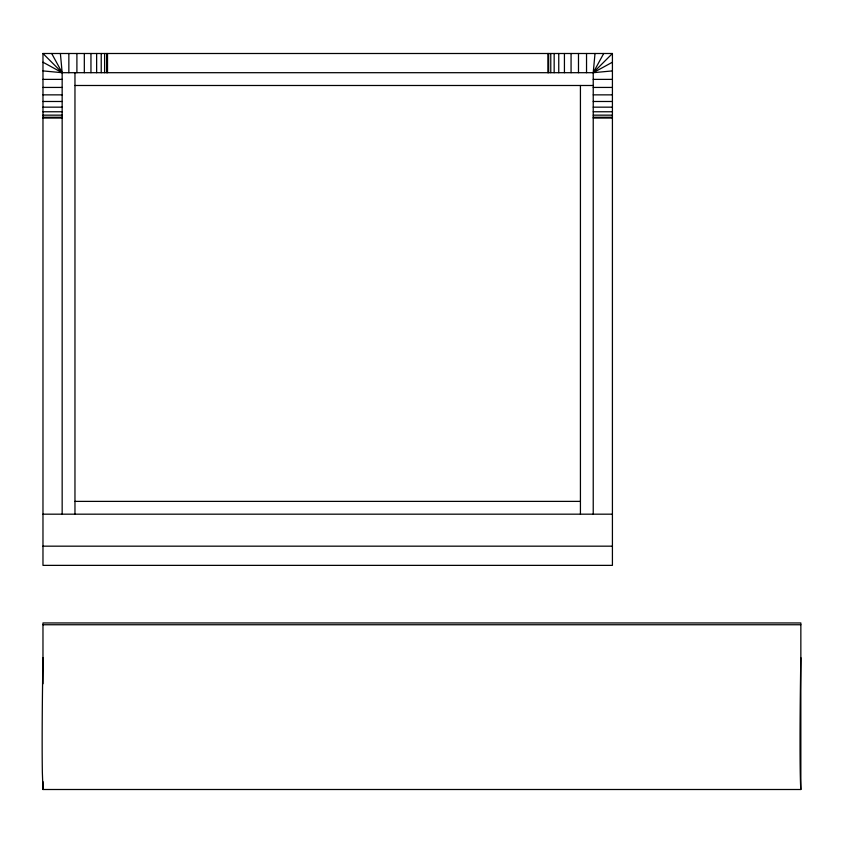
<?xml version="1.0" encoding="UTF-8"?>
<svg xmlns="http://www.w3.org/2000/svg" width="843" height="843" viewBox="0 0 843 843"><rect width="100%" height="100%" fill="white"/><g stroke="black" fill="none" stroke-linecap="round" stroke-linejoin="round"><path stroke-width="1.26" d="M593.23 514.177L593.23 72.698L595.01 53.499M42.972 70.907L62.161 72.698L593.23 72.698L603.704 53.499M612.418 70.907L593.23 72.698L612.418 53.499L612.418 565.368L42.972 565.368L42.972 53.499L612.418 53.499M593.23 72.698L612.418 62.213M42.972 79.379L62.161 79.379M593.23 79.379L612.418 79.379M74.964 85.491L593.23 85.491M42.972 87.43L62.161 87.43M593.23 87.43L612.418 87.43M42.972 94.859L62.161 94.859M593.23 94.859L612.418 94.859M42.972 101.487L62.161 101.487M593.23 101.487L612.418 101.487M42.972 107.166L62.161 107.166M593.23 107.166L612.418 107.166M42.972 111.761L62.161 111.761M593.23 111.761L612.418 111.761M42.972 115.154L62.161 115.154M593.23 115.154L612.418 115.154M42.972 117.261L62.161 117.261M593.23 117.261L612.418 117.261M42.972 118.052L62.161 118.052M593.23 118.052L612.418 118.052M74.964 501.385L580.427 501.385M42.972 514.177L612.418 514.177M42.972 546.169L612.418 546.169M42.972 624.747L800.85 624.747M42.972 657.698A124.753 2.634 -89.1 0 0 42.361 772.631L42.972 789.501L800.85 789.501L800.85 622.956L42.972 622.956L42.972 683.789M42.972 62.213L62.161 72.698L62.161 514.177M42.972 53.499L62.161 72.698L60.38 53.499M51.686 53.499L62.161 72.698M586.538 53.499L586.538 72.698M580.427 85.491L580.427 514.177M578.488 53.499L578.488 72.698M571.069 53.499L571.069 72.698M564.431 53.499L564.431 72.698M558.751 53.499L558.751 72.698M554.167 53.499L554.167 72.698M550.774 53.499L550.774 72.698M548.656 53.499L548.656 72.698M547.876 53.499L547.876 72.698M107.514 53.499L107.514 72.698M106.734 53.499L106.734 72.698M104.616 53.499L104.616 72.698M101.223 53.499L101.223 72.698M96.639 53.499L96.639 72.698M90.96 53.499L90.96 72.698M84.321 53.499L84.321 72.698M76.903 53.499L76.903 72.698M74.964 72.698L74.964 514.177M68.852 53.499L68.852 72.698M42.972 781.651L42.972 789.501M800.85 789.501A124.753 2.634 -89.1 0 1 800.85 657.698"/></g></svg>
